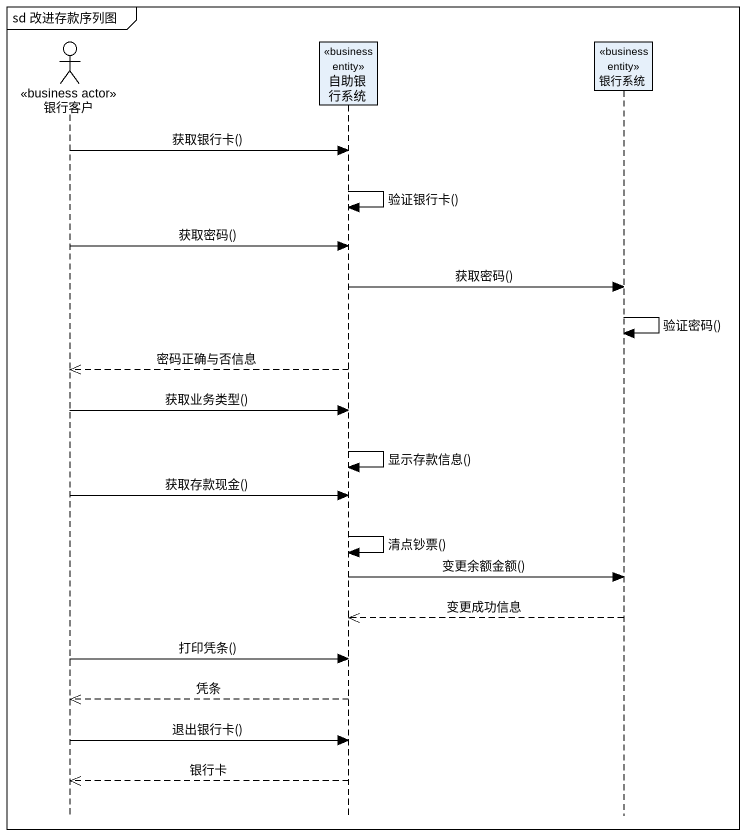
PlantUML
@startuml
mainframe sd 改进存款序列图
hide footbox
actor 银行客户 <<business actor>>
participant 自助银行系统 <<business entity>>
participant 银行系统 <<business entity>>

银行客户 -> 自助银行系统 : 获取银行卡()
自助银行系统 -> 自助银行系统 : 验证银行卡()
银行客户 -> 自助银行系统 : 获取密码()
自助银行系统 -> 银行系统 : 获取密码()
银行系统 -> 银行系统 : 验证密码()
自助银行系统 -->> 银行客户 : 密码正确与否信息
银行客户 -> 自助银行系统 : 获取业务类型()
自助银行系统 -> 自助银行系统 : 显示存款信息()
银行客户 -> 自助银行系统 : 获取存款现金()
自助银行系统 -> 自助银行系统 : 清点钞票()
自助银行系统 -> 银行系统 : 变更余额金额()
银行系统 -->> 自助银行系统 : 变更成功信息
银行客户 -> 自助银行系统 : 打印凭条()
自助银行系统 -->> 银行客户 : 凭条
银行客户 -> 自助银行系统 : 退出银行卡()
自助银行系统 -->> 银行客户 : 银行卡
@enduml
